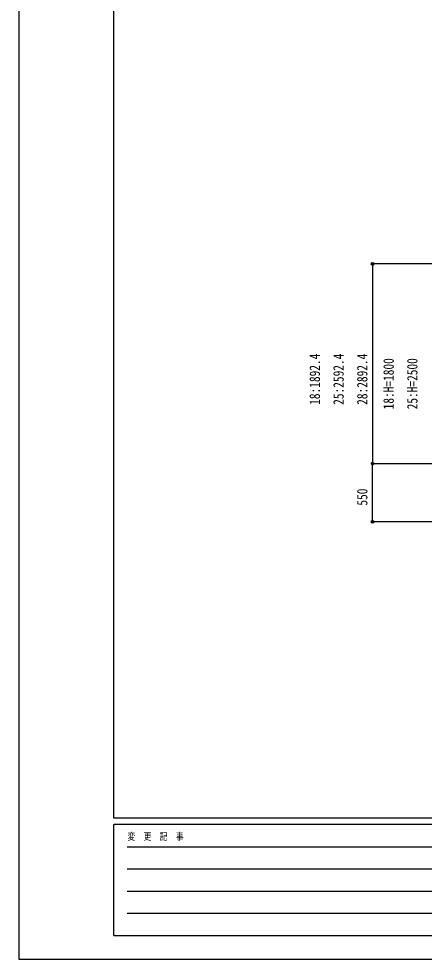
# Model space of a CAD drawing. Units: millimetres, scale not verified. Extents: x -12615 to 12615, y -8910 to 8910.
# Drawn here: x -12615 to -8770, y -8910 to 0 of the extents above; entities that cross this region are included whole.
import ezdxf
from ezdxf.enums import TextEntityAlignment as Align

# ---------------------------------------------------------------- set-up
doc = ezdxf.new("R2010")
doc.units = ezdxf.units.MM
doc.header["$LTSCALE"] = 50
doc.layers.add('0-7_YKK_D', color=6, linetype='Continuous')
doc.layers.add('0-8_YKK_ZWAK', color=7, linetype='Continuous')
doc.styles.add('ＭＳ ゴシック', font='')
doc.styles.get('ＭＳ ゴシック').set_extended_font_data('MS Gothic')

msp = doc.modelspace()

# ---------------------------------------------------------------- linework, layer by layer
at = {"layer": '0-7_YKK_D'}
for p, q in [((-8057.15, -2322.58), (-9260, -2322.58)), ((-9259, -2322.58), (-9259, -4215)), ((-8330.45, -4215), (-9260, -4215)), ((-8308.63, -4215), (-9260, -4215)), ((-9259, -4765), (-9259, -4215)), ((-6952.94, -4765), (-9260, -4765))]:
    msp.add_line(p, q, dxfattribs=at)
for centre in [(-9259, -2322.58), (-9259, -4215), (-9259, -4215), (-9259, -4765)]:
    msp.add_circle(centre, 12.75, dxfattribs=at)
at = {"layer": '0-8_YKK_ZWAK'}
for p, q in [((-11714.94, -7575), (-11714.94, 8325)), ((11685.06, -7575), (-11714.94, -7575)), ((-3914.94, -7635), (-11714.94, -7635)), ((-11714.94, -8685), (-11714.94, -7635)), ((-11587.44, -7845), (-4064.94, -7845)), ((-11587.44, -8055), (-4064.94, -8055)), ((-11587.44, -8265), (-4064.94, -8265)), ((-11587.44, -8475), (-4064.94, -8475)), ((-11714.94, -8685), (-3914.94, -8685))]:
    msp.add_line(p, q, dxfattribs=at)
msp.add_lwpolyline([(-12615, -8910), (12615, -8910), (12615, 8910), (-12615, 8910)], close=True, dxfattribs=at)

# ---------------------------------------------------------------- texts
at = {"layer": '0-7_YKK_D', "style": 'ＭＳ ゴシック', "width": 0.8}
for s, p in [('18:1892.4', (-9729, -3657.59)), ('25:2592.4', (-9504, -3657.59)), ('28:2892.4', (-9279, -3657.59)), ('18:H=1800', (-9029, -3700.26)), ('25:H=2500', (-8804, -3700.26)), ('550', (-9279, -4612.4))]:
    msp.add_text(s, height=98.97, rotation=90, dxfattribs=at).set_placement(p, align=Align.BOTTOM_LEFT)
at = {"layer": '0-8_YKK_ZWAK', "style": 'ＭＳ ゴシック', "width": 0.8}
msp.add_text('変  更  記  事', height=65.98, dxfattribs=at).set_placement((-11583.93, -7800), align=Align.BOTTOM_LEFT)

doc.saveas('drawing.dxf')
